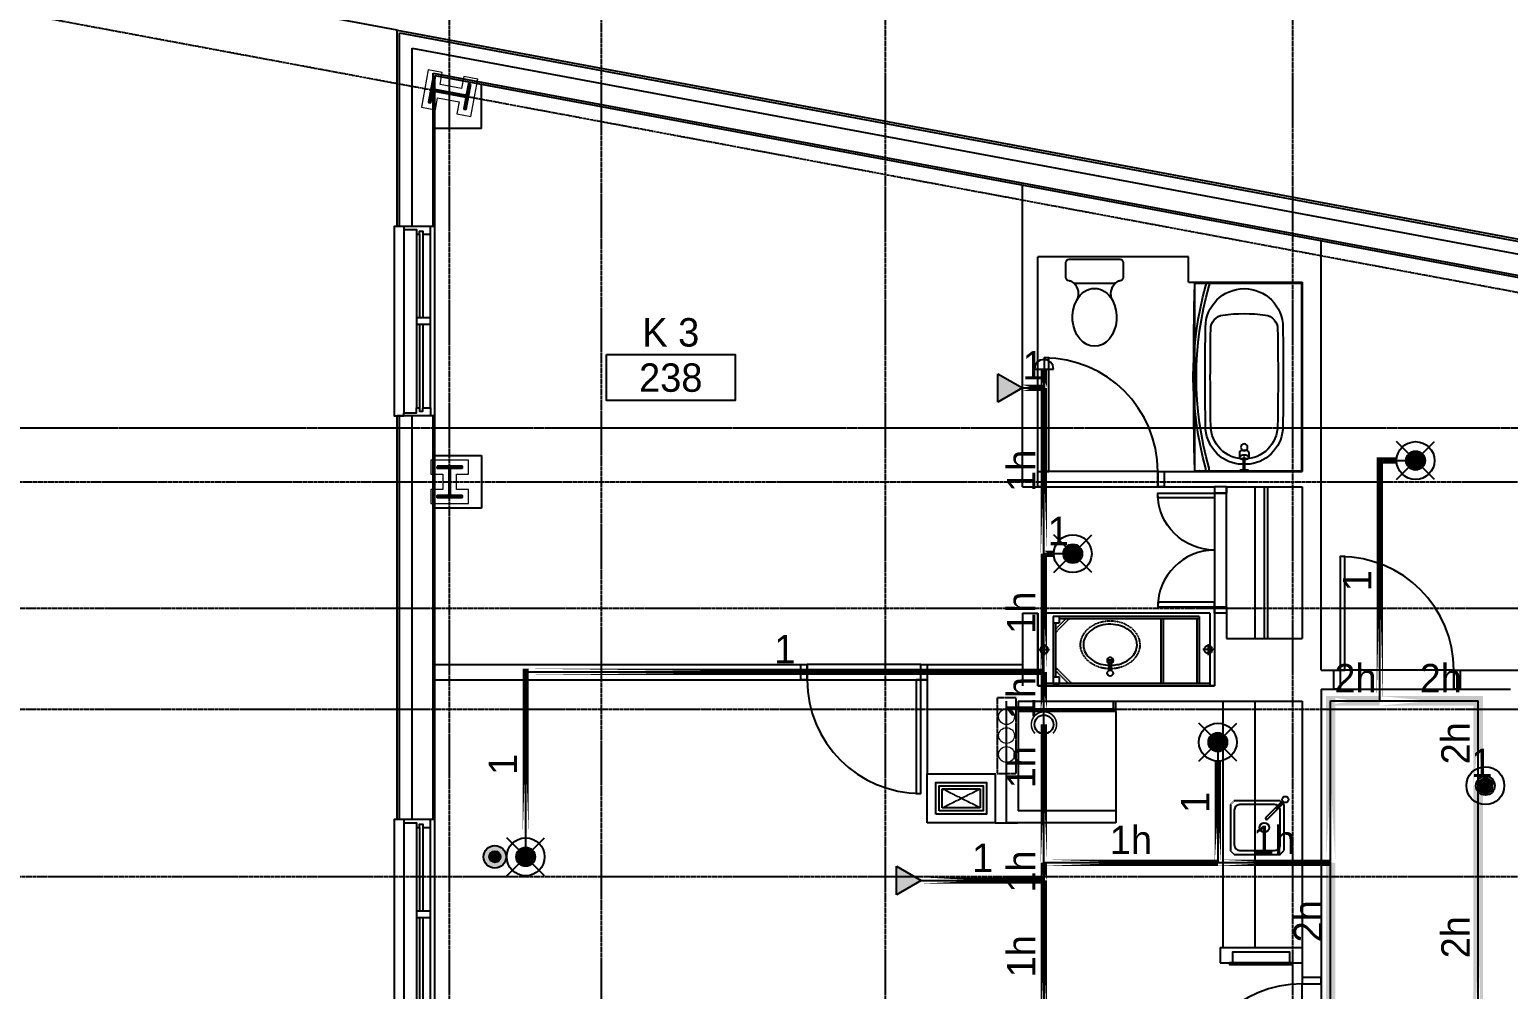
# Model space of a CAD drawing. Header units: inches. Extents: x -6955 to 13123, y -1334 to 3701.
# Drawn here: x 2828.6 to 3296.9, y 2011.8 to 2315.8 of the extents above; entities that cross this region are included whole.
import ezdxf
from ezdxf.enums import TextEntityAlignment as Align

# ---------------------------------------------------------------- set-up
doc = ezdxf.new("R2010")
doc.units = ezdxf.units.IN
doc.header["$MEASUREMENT"] = 0
for name, pattern in [('CENTER2', [1.125, 0.75, -0.125, 0.125, -0.125]), ('DASHDOT2', [0.5, 0.25, -0.125, 0, -0.125]), ('HIDDEN2', [0.1875, 0.125, -0.0625])]:
    doc.linetypes.add(name, pattern=pattern)
for name, color, linetype, lineweight in [('A-Detl-Hatch', 1, 'Continuous', 18), ('A-Detl-Wide', 2, 'Continuous', 35), ('S-Detl-Hatch', 1, 'Continuous', 18)]:
    doc.layers.add(name, color=color, linetype=linetype, lineweight=lineweight)
for name, color, linetype in [('A-Door', 7, 'Continuous'), ('A-Door-Head', 8, 'Continuous'), ('A-Eqpm', 4, 'Continuous'), ('A-Flor-Case', 6, 'Continuous'), ('A-Flor-Case-Hidden', 8, 'HIDDEN2'), ('A-Flor-Outline', 4, 'Continuous'), ('A-Flor-Ovhd', 1, 'HIDDEN2'), ('A-Flor-Pfix', 7, 'Continuous'), ('A-Flor-Spcl', 5, 'Continuous'), ('A-Flor-Wall Mtd Fixture', 7, 'Continuous'), ('A-Glaz', 7, 'Continuous'), ('A-Glaz-Sill', 8, 'Continuous'), ('A-Grid(SmallScale)', 11, 'CENTER2'), ('A-HVAC', 6, 'HIDDEN2'), ('A-Roof-Below', 1, 'Continuous'), ('A-Tag-Rm(Scale)', 7, 'Continuous'), ('A-Wall-Full', 7, 'Continuous'), ('A-Wall-Hatch', 15, 'Continuous'), ('F-SPRK-HEAD-N', 2, 'Continuous'), ('F-SPRK-HEAD-N @ 1 (1)', 2, 'Continuous'), ('F-SPRK-HEAD-N @ 1 (2)', 2, 'Continuous'), ('F-SPRK-HEAD-N @ 48', 2, 'Continuous'), ('F-SPRK-HEAD-N @ 96', 2, 'Continuous'), ('headdn', 7, 'Continuous'), ('PIPEBL', 4, 'Continuous'), ('pipemn', 6, 'Continuous'), ('PIPESPC', 7, 'Continuous'), ('spk-cap', 7, 'Continuous'), ('spk-piperise', 7, 'Continuous'), ('TIDYPIPE', 7, 'Continuous')]:
    doc.layers.add(name, color=color, linetype=linetype)
doc.layers.add('G-Anno-Nplt', color=140, linetype='Continuous', lineweight=18, plot=False)
doc.layers.add('Zoning Envelope', color=7, linetype='DASHDOT2', true_color=0xaa0061)
doc.styles.add('PIPE', font='PIPE.SHX')

# ---------------------------------------------------------------- blocks, each defined once
blk = doc.blocks.new('EXTERIOR WINDOW 3')
at = {"layer": 'A-Glaz'}
for p, q in [((5693, -8445.75), (5693, -8419.25)), ((5694, -8445.75), (5694, -8419.25)), ((5695, -8474.25), (5695, -8419.25)), ((5693, -8474.25), (5693, -8447.75)), ((5694, -8474.25), (5694, -8447.75))]:
    blk.add_line(p, q, dxfattribs=at)
for points in [[(5693, -8419.25), (5690.5, -8419.25), (5690.5, -8416.75), (5699, -8416.75), (5699, -8417.75), (5695, -8417.75), (5695, -8419.25), (5694, -8419.25), (5694, -8418.25), (5693, -8418.25), (5693, -8419.25)], [(5693, -8474.25), (5690.5, -8474.25), (5690.5, -8476.75), (5699, -8476.75), (5699, -8475.75), (5695, -8475.75), (5695, -8474.25), (5694, -8474.25), (5694, -8475.25), (5693, -8475.25), (5693, -8474.25)]]:
    blk.add_lwpolyline(points, dxfattribs=at)
blk.add_lwpolyline([(5690.5, -8445.75), (5690.5, -8447.75), (5695, -8447.75), (5695, -8445.75)], close=True, dxfattribs=at)
at = {"layer": 'A-Glaz-Sill'}
for p, q in [((5689.12, -8416.75), (5689.12, -8476.75)), ((5690.5, -8419.25), (5690.5, -8474.25)), ((5699, -8475.75), (5699, -8417.75))]:
    blk.add_line(p, q, dxfattribs=at)
blk.add_lwpolyline([(5699, -8476.75), (5702, -8476.75), (5702, -8416.75), (5699, -8416.75)], dxfattribs=at)
blk = doc.blocks.new('*U22')
at = {"layer": 'A-Detl-Hatch'}
h = blk.add_hatch(dxfattribs=at)
h.set_pattern_fill('ANSI32', color=256, scale=6, style=0)
h.set_pattern_definition([(45, (0, -5.97), (-1.591, 1.591), []), (45, (1.0607, -5.97), (-1.591, 1.591), [])])
edge = h.paths.add_edge_path()
edge.add_line((4.0025, -11.94), (4.0025, -11.425))
edge.add_line((4.0025, -11.425), (0.7475, -11.425))
edge.add_arc((0.7475, -10.825), 0.6, 180, 270, ccw=False)
edge.add_line((0.1475, -10.825), (0.1475, -1.115))
edge.add_arc((0.7475, -1.115), 0.6, 90, 180, ccw=False)
edge.add_line((0.7475, -0.515), (4.0025, -0.515))
edge.add_line((4.0025, -0.515), (4.0025, 0))
edge.add_line((4.0025, 0), (-4.0025, 0))
edge.add_line((-4.0025, 0), (-4.0025, -0.515))
edge.add_line((-4.0025, -0.515), (-0.7475, -0.515))
edge.add_arc((-0.7475, -1.115), 0.6, 0, 90, ccw=False)
edge.add_line((-0.1475, -1.115), (-0.1475, -10.825))
edge.add_arc((-0.7475, -10.825), 0.6, -90, 0, ccw=False)
edge.add_line((-0.7475, -11.425), (-4.0025, -11.425))
edge.add_line((-4.0025, -11.425), (-4.0025, -11.94))
edge.add_line((-4.0025, -11.94), (4.0025, -11.94))
at = {"color": 0, "linetype": 'ByBlock'}
blk.add_lwpolyline([(4.0025, -11.94), (4.0025, -11.425), (0.7475, -11.425, -0.41421356), (0.1475, -10.825), (0.1475, -1.115, -0.41421356), (0.7475, -0.515), (4.0025, -0.515), (4.0025, 0), (-4.0025, 0), (-4.0025, -0.515), (-0.7475, -0.515, -0.41421356), (-0.1475, -1.115), (-0.1475, -10.825, -0.41421356), (-0.7475, -11.425), (-4.0025, -11.425), (-4.0025, -11.94)], format="xyb", close=True, dxfattribs=at)
blk = doc.blocks.new('W12X40')
at = {"layer": 'S-Detl-Hatch'}
blk.add_lwpolyline([(14080.89, -7310.28), (14080.89, -7305.76), (14077.04, -7305.76), (14077.04, -7298.85), (14080.89, -7298.85), (14080.89, -7294.34), (14068.89, -7294.34), (14068.89, -7298.85), (14072.74, -7298.85), (14072.74, -7305.76), (14068.89, -7305.76), (14068.89, -7310.28)], close=True, dxfattribs=at)
at = {"layer": 'A-Detl-Wide'}
blk.add_blockref('*U22', (14074.89, -7296.34), dxfattribs=at)
blk = doc.blocks.new('*U18')
at = {"layer": 'A-Detl-Hatch'}
h = blk.add_hatch(dxfattribs=at)
h.set_pattern_fill('ANSI32', color=256, scale=6, style=0)
h.set_pattern_definition([(45, (0, -4.865), (-1.591, 1.591), []), (45, (1.0607, -4.865), (-1.591, 1.591), [])])
edge = h.paths.add_edge_path()
edge.add_line((3.98, -9.73), (3.98, -9.295))
edge.add_line((3.98, -9.295), (0.645, -9.295))
edge.add_arc((0.645, -8.795), 0.5, 180, 270, ccw=False)
edge.add_line((0.145, -8.795), (0.145, -0.935))
edge.add_arc((0.645, -0.935), 0.5, 90, 180, ccw=False)
edge.add_line((0.645, -0.435), (3.98, -0.435))
edge.add_line((3.98, -0.435), (3.98, 0))
edge.add_line((3.98, 0), (-3.98, 0))
edge.add_line((-3.98, 0), (-3.98, -0.435))
edge.add_line((-3.98, -0.435), (-0.645, -0.435))
edge.add_arc((-0.645, -0.935), 0.5, 0, 90, ccw=False)
edge.add_line((-0.145, -0.935), (-0.145, -8.795))
edge.add_arc((-0.645, -8.795), 0.5, -90, 0, ccw=False)
edge.add_line((-0.645, -9.295), (-3.98, -9.295))
edge.add_line((-3.98, -9.295), (-3.98, -9.73))
edge.add_line((-3.98, -9.73), (3.98, -9.73))
at = {"color": 0, "linetype": 'ByBlock'}
blk.add_lwpolyline([(3.98, -9.73), (3.98, -9.295), (0.645, -9.295, -0.4142136), (0.145, -8.795), (0.145, -0.935, -0.4142136), (0.645, -0.435), (3.98, -0.435), (3.98, 0), (-3.98, 0), (-3.98, -0.435), (-0.645, -0.435, -0.4142136), (-0.145, -0.935), (-0.145, -8.795, -0.4142136), (-0.645, -9.295), (-3.98, -9.295), (-3.98, -9.73)], format="xyb", close=True, dxfattribs=at)
blk = doc.blocks.new('W10X33')
at = {"layer": 'S-Detl-Hatch'}
blk.add_lwpolyline([(13773.78, -7310.28), (13773.78, -7305.84), (13769.95, -7305.84), (13769.95, -7300.98), (13773.78, -7300.98), (13773.78, -7296.55), (13761.82, -7296.55), (13761.82, -7300.98), (13765.66, -7300.98), (13765.66, -7305.84), (13761.82, -7305.84), (13761.82, -7310.28)], close=True, dxfattribs=at)
at = {"layer": 'A-Detl-Wide'}
blk.add_blockref('*U18', (13767.8, -7298.55), dxfattribs=at)
blk = doc.blocks.new('36in door')
blk.add_lwpolyline([(-1.5, -36), (0, -36), (0, 0), (-1.5, 0)], close=True)
blk.add_arc((0, 0), 36, 180, 270)
blk = doc.blocks.new('Single 12x6 HVAC Shaft')
at = {"layer": 'A-Flor-Outline'}
blk.add_lwpolyline([(3.75, 17.75), (11.75, 17.75), (11.75, 3.75), (3.75, 3.75)], close=True, dxfattribs=at)
at = {"layer": 'A-HVAC'}
for p, q in [((4.75, 16.75), (10.75, 4.75)), ((4.75, 4.75), (10.75, 16.75))]:
    blk.add_line(p, q, dxfattribs=at)
blk.add_lwpolyline([(4.75, 16.75), (10.75, 16.75), (10.75, 4.75), (4.75, 4.75)], close=True, dxfattribs=at)
at = {"layer": 'A-Wall-Full'}
for points in [[(0, 21.5), (15.5, 21.5), (15.5, 0), (0, 0)], [(2.75, 18.75), (12.75, 18.75), (12.75, 2.75), (2.75, 2.75)]]:
    blk.add_lwpolyline(points, close=True, dxfattribs=at)
blk = doc.blocks.new('Plumbing Chase')
at = {"layer": 'A-Flor-Outline', "linetype": 'HIDDEN2', "ltscale": 0.5}
blk.add_lwpolyline([(0.625, 0), (6.625, 0), (6.625, 24), (0.625, 24)], close=True, dxfattribs=at)
at = {"layer": 'G-Anno-Nplt'}
for centre in [(3.625, 18), (3.625, 12), (3.625, 6)]:
    blk.add_circle(centre, 2.5, dxfattribs=at)
blk = doc.blocks.new('Rm Tag')
blk.add_lwpolyline([(-0.2124, 0.0759), (0.2124, 0.0759), (0.2124, -0.0759), (-0.2124, -0.0759)], close=True)
for p in [(0, 0.2858), (0, 0.1493), (0, 0)]:
    blk.add_attdef('XXX', text='', height=0.0938).set_placement(p, align=Align.MIDDLE_CENTER)
blk = doc.blocks.new('*U84')
at = {"lineweight": 0}
h = blk.add_hatch(color=7, dxfattribs=at)
h.dxf.hatch_style = 1
edge = h.paths.add_edge_path()
edge.add_arc((0, 0), 0.0371, 0, 360)
blk.add_circle((0, 0), 0.0371)
blk = doc.blocks.new('*U306')
at = {"layer": 'F-SPRK-HEAD-N @ 1 (1)'}
blk.add_blockref('*U84', (2975.93, 2053.79), dxfattribs=at)
at = {"layer": 'F-SPRK-HEAD-N @ 1 (2)'}
blk.add_blockref('*U84', (2975.93, 2053.79), dxfattribs=at)
at = {"layer": 'F-SPRK-HEAD-N @ 48', "xscale": 48, "yscale": 48, "zscale": 48}
blk.add_blockref('*U84', (2975.93, 2053.79), dxfattribs=at)
at = {"layer": 'F-SPRK-HEAD-N @ 96', "xscale": 96, "yscale": 96, "zscale": 96}
blk.add_blockref('*U84', (2975.93, 2053.79), dxfattribs=at)
blk = doc.blocks.new('shower head')
for p, q in [((0.5, 0.25), (4.48, 0.25)), ((6.04, 1.5), (4.5, 1.5)), ((0.5, -0.25), (4.48, -0.25)), ((6.02, -1.5), (4.49, -1.5))]:
    blk.add_line(p, q)
blk.add_lwpolyline([(0, -1.12), (0.5, -1.12), (0.5, 1.12), (0, 1.12)], close=True)
at = {"extrusion": (0, 0, -1)}
for centre, start_param, end_param in [((4.5, 0), 4.878708, 10.826996), ((6.02, 0), 6.265998, 9.430839)]:
    blk.add_ellipse(centre, major_axis=(0, 1.5), ratio=0.483735, start_param=start_param, end_param=end_param, dxfattribs=at)
blk.add_open_spline([(4.48, 0.25), (4.49, 0.2), (4.49, 0.16), (4.49, 0.11), (4.5, 0.04), (4.5, -0.04), (4.49, -0.11), (4.49, -0.16), (4.49, -0.21), (4.48, -0.25)], degree=3, knots=[7.6339989, 7.6339989, 7.6339989, 7.6339989, 7.7552894, 7.7552894, 7.7552894, 7.9540134, 7.9540134, 7.9540134, 8.074038, 8.074038, 8.074038, 8.074038])
blk = doc.blocks.new('shower curtain rod')
for p, q in [((-59.75, 0), (-60, 0)), ((-59.75, -2.5), (-59.75, 0)), ((-0.25, 0), (0, 0)), ((-0.25, -2.5), (-0.25, 0)), ((-59.75, -2.5), (-60, -2.5)), ((-59.75, -0.75), (-58.86, -0.75)), ((-59.75, -1.75), (-59, -1.75)), ((-0.25, -0.75), (-1.14, -0.75)), ((-0.25, -1.75), (-1, -1.75)), ((-0.25, -2.5), (0, -2.5))]:
    blk.add_line(p, q)
for centre, radius, start, end in [((-30, 101.37), 107.12, 254.2934, 285.7066), ((-30, 101.34), 106.09, 254.2167, 285.7833)]:
    blk.add_arc(centre, radius, start, end)
blk = doc.blocks.new('tub plan')
for p, q in [((0.12, -32.25), (0.12, -0.31)), ((59.44, -0.12), (0.31, -0.12)), ((59.63, -32.25), (59.63, -0.31)), ((2.25, -16.5), (2.25, -20)), ((0.19, -33.86), (0.19, -32.36)), ((59.56, -33.86), (59.56, -32.36)), ((-0.07, -33.87), (59.81, -33.87))]:
    blk.add_line(p, q)
blk.add_circle((7.62, -18.25), 1.09)
for centre, radius, start, end in [((0.31, -0.31), 0.188, 90, 180), ((59.44, -0.31), 0.188, 0, 90), ((14.37, -18.25), 12.25, 90, 171.7868), ((14.5, -18.25), 10.59, 90, 180), ((30, -982.48), 976.6, 89.08325, 90.91675), ((29.77, -940.73), 933.2, 89.06218, 90.93782), ((45.05, -12.16), 4.5, 8.0478, 90), ((45.62, -18.25), 12.25, 270, 90), ((1.97, -18.25), 48, 351.9522, 8.0478), ((14.5, -18.25), 10.59, 180, 270), ((14.37, -18.25), 12.25, 188.2132, 270), ((45.05, -24.34), 4.5, 270, 351.9522), ((0.25, -32.25), 0.13, 180, 241.143), ((30, 945.98), 976.6, 269.08325, 270.91675), ((29.77, 904.23), 933.2, 269.06218, 270.93782), ((59.5, -32.25), 0.13, 298.857, 0), ((0.25, -33.69), 0.13, 246.6399, 270), ((29.87, 1136.13), 1170.38, 268.54955, 271.45045), ((59.81, -33.81), 0.06, 270, 0)]:
    blk.add_arc(centre, radius, start, end)
at = {"layer": 'A-Flor-Pfix'}
blk.add_blockref('shower head', (-0.07, -18.25), dxfattribs=at)
at = {"layer": 'A-Flor-Spcl'}
blk.add_blockref('shower curtain rod', (59.87, -28.62), dxfattribs=at)
blk = doc.blocks.new('Toiliet American Std Cadet Pro')
for p, q in [((0, 8.06), (0, -8.06)), ((5.84, 9.06), (1, 9.06)), ((6.84, 7.9), (6.84, 8.06)), ((7.53, 6.52), (7, 7.36)), ((7.69, -5.98), (7.69, 5.98)), ((1, -9.06), (5.84, -9.06)), ((6.84, -8.06), (6.84, -7.9)), ((7, -7.36), (7.53, -6.52))]:
    blk.add_line(p, q)
for centre, radius, start, end in [((1, 8.06), 1, 90, 180), ((5.84, 8.06), 1, 0, 90), ((7.84, 7.9), 1, 180, 212.4157), ((6.69, 5.98), 1, 0, 32.4157), ((10.89, 10.1), 4.91, 226.8784, 295.5831), ((1, -8.06), 1, 180, 270), ((5.84, -8.06), 1, 270, 0), ((7.84, -7.9), 1, 147.5844, 180), ((10.89, -10.1), 4.91, 64.417, 133.1217), ((6.69, -5.98), 1, 327.5844, 0)]:
    blk.add_arc(centre, radius, start, end)
for start_param, end_param in [(2.197169, 4.086017), (4.086017, 8.480354)]:
    blk.add_ellipse((18.39, 0), major_axis=(9.17, 0), ratio=0.762999, start_param=start_param, end_param=end_param)
blk = doc.blocks.new('sink1915rear')
for p, q in [((-0.37, -1.9), (-0.37, -5.29)), ((-0.12, -1.97), (-0.12, -4.54)), ((0.13, -4.54), (-0.12, -4.54)), ((0.13, -1.97), (0.13, -4.54)), ((0.38, -1.9), (0.38, -5.29)), ((0.38, -5.29), (-0.37, -5.29))]:
    blk.add_line(p, q)
blk.add_circle((0, -1.04), 0.938)
for start, end in [(112.0243, 67.9757), (138.5829, 221.4171), (318.587, 41.413), (264.1135, 275.8865)]:
    blk.add_arc((0, -5.04), 1, start, end)
blk.add_open_spline([(-0.75, -3.54), (-1.37, -3.58), (-1.99, -3.68), (-3.59, -4.07), (-4.53, -4.46), (-6.15, -5.47), (-6.84, -6.09), (-7.86, -7.44), (-8.21, -8.17), (-8.46, -9.28), (-8.5, -9.65), (-8.5, -10.01), (-8.5, -10.59), (-8.4, -11.17), (-7.93, -12.47), (-7.49, -13.18), (-6.28, -14.46), (-5.51, -15.02), (-3.75, -15.9), (-2.76, -16.21), (-0.69, -16.54), (0.38, -16.56), (2.47, -16.29), (3.47, -16), (5.27, -15.17), (6.07, -14.63), (7.34, -13.38), (7.81, -12.68), (8.41, -11.21), (8.54, -10.45), (8.44, -8.94), (8.22, -8.19), (7.42, -6.76), (6.85, -6.1), (5.41, -4.95), (4.55, -4.47), (2.7, -3.81), (1.74, -3.61), (0.75, -3.54)], degree=3, knots=[4.798605, 4.798605, 4.798605, 4.798605, 5.014176, 5.014176, 5.378501, 5.378501, 5.742827, 5.742827, 6.107152, 6.107152, 6.283185, 6.283185, 6.283185, 6.561131, 6.561131, 6.925457, 6.925457, 7.289782, 7.289782, 7.654107, 7.654107, 8.018433, 8.018433, 8.382758, 8.382758, 8.747084, 8.747084, 9.111409, 9.111409, 9.475734, 9.475734, 9.84006, 9.84006, 10.204385, 10.204385, 10.56871, 10.56871, 10.909356, 10.909356, 10.909356, 10.909356])
at = {"layer": 'A-Flor-Case-Hidden', "linetype": 'HIDDEN2', "ltscale": 0.25}
blk.add_ellipse((0, -10.01), major_axis=(-9.5, 0), ratio=0.789474, start_param=4.791408, end_param=10.916548, dxfattribs=at)
blk = doc.blocks.new('wall sconce')
for p, q in [((0, 0), (3.75, 0)), ((2, -1.75), (2, 1.75))]:
    blk.add_line(p, q)
blk.add_circle((2, 0), 1.25)
blk = doc.blocks.new('41in Std Vanity')
at = {"layer": 'A-Flor-Case'}
for p, q in [((23, 54.5), (0, 54.5)), ((0.75, 1.5), (0.75, 54.5)), ((23, 1.5), (23, 54.5)), ((23, 1.5), (0, 1.5))]:
    blk.add_line(p, q, dxfattribs=at)
at = {"layer": 'A-Flor-Case-Hidden'}
for p, q in [((22, 51.12), (0.75, 51.12)), ((4.83, 50.38), (0.75, 46.3)), ((5.89, 50.38), (0.75, 45.24)), ((20, 50.38), (2.75, 50.38)), ((16.86, 50.38), (21.25, 45.99)), ((17.92, 50.38), (21.25, 47.05)), ((21.25, 4.88), (21.25, 49.12)), ((22, 4.88), (22, 51.12)), ((21.25, 17), (0.75, 17)), ((21.25, 16.25), (0.75, 16.25)), ((21.25, 5.62), (0.75, 5.62)), ((22, 4.88), (0.75, 4.88))]:
    blk.add_line(p, q, dxfattribs=at)
for points in [[(0.75, 49.12), (2.75, 49.12), (2.75, 51.12), (0.75, 51.12)], [(20, 49.12), (22, 49.12), (22, 51.12), (20, 51.12)]]:
    blk.add_lwpolyline(points, close=True, dxfattribs=at)
at = {"layer": 'A-Wall-Full'}
for p, q in [((0, 0), (0, 56)), ((0, 56), (23, 56)), ((23, 0), (0, 0))]:
    blk.add_line(p, q, dxfattribs=at)
at = {"layer": 'A-Flor-Pfix', "rotation": 90}
blk.add_blockref('sink1915rear', (2.99, 33.06), dxfattribs=at)
at = {"layer": 'A-Flor-Wall Mtd Fixture', "xscale": -1, "rotation": 90}
blk.add_blockref('wall sconce', (11.5, 56), dxfattribs=at)
at = {"layer": 'A-Flor-Wall Mtd Fixture', "rotation": 90}
blk.add_blockref('wall sconce', (11.5, 0), dxfattribs=at)
blk = doc.blocks.new('18in door')
blk.add_lwpolyline([(0, 0), (1.5, 0), (1.5, 18), (0, 18)], close=True)
blk.add_arc((0, 0), 18, 0, 90)
blk = doc.blocks.new('kitchen faucet')
for p, q in [((0.93, 0.38), (8.38, 0.38)), ((1, 0.12), (4, 0.12)), ((4, -0.12), (4, 0.12)), ((0.93, -0.38), (8.38, -0.38)), ((1, -0.12), (4, -0.12))]:
    blk.add_line(p, q)
blk.add_circle((0, 0), 1)
blk.add_arc((8.38, 0), 0.375, 270, 90)
blk = doc.blocks.new('kitchen sink')
blk.add_lwpolyline([(-14.94, -6.97, 0.143329), (-14, -7.25), (-3, -7.25, 0.414214), (-1.25, -5.5), (-1.25, 5.5, 0.414214), (-3, 7.25), (-14, 7.25, 0.414214), (-15.75, 5.5), (-15.75, -5.5, 0.143329), (-15.47, -6.44, 0.143329)], format="xyb")
blk.add_circle((-10.75, 0), 1.5)
at = {"layer": 'A-Flor-Case-Hidden'}
for p, q in [((-15.75, 8.5), (-17, 7.25)), ((-1.25, 8.5), (0, 7.25)), ((-16.64, -7.61), (-17, -7.25)), ((-15.75, -8.5), (-16.11, -8.14)), ((-1.25, -8.5), (0, -7.25))]:
    blk.add_line(p, q, dxfattribs=at)
for points in [[(-17, 7.25), (-17, -7.25)], [(-1.25, 8.5), (-15.75, 8.5)], [(0, -7.25), (0, 7.25)], [(-15.75, -8.5), (-1.25, -8.5)]]:
    blk.add_lwpolyline(points, dxfattribs=at)
at = {"rotation": 45.00000000000001}
blk.add_blockref('kitchen faucet', (-17.38, -8.88), dxfattribs=at)
blk = doc.blocks.new('dpend2')
for p, q in [((-6, -6), (6, 6)), ((6, -6), (-6, 6))]:
    blk.add_line(p, q)
for radius in [6, 3]:
    blk.add_circle((0, 0), radius)
for points in [[(0, 0), (-3, 0), (-2.08, 2.07)], [(0, 0), (-3, 0), (-2.08, -2.07)], [(0, 0), (0, 3), (-2.12, 2.14)], [(0, 0), (0, -3), (-2.12, -2.14)], [(0, 0), (0, 3), (2.12, 2.14)], [(0, 0), (3, 0), (2.08, 2.07)], [(0, 0), (3, 0), (2.08, -2.07)], [(0, 0), (0, -3), (2.12, -2.14)]]:
    blk.add_solid(points)
blk = doc.blocks.new('side2')
for p, q in [((0, 0), (7.79, 4.5)), ((7.79, -4.5), (0, 0)), ((7.79, 4.5), (7.79, -4.5))]:
    blk.add_line(p, q)
blk.add_solid([(7.79, -4.5), (0, 0), (7.79, 4.5)])
blk = doc.blocks.new('dpend1')
for radius in [6, 3]:
    blk.add_circle((0, 0), radius)
for points in [[(0.01, 2.97), (-2.53, -1.59), (-2.62, 1.36)], [(0.01, 2.97), (-2.49, -1.59), (2.52, -1.59)], [(2.52, -1.59), (0.01, 2.97), (2.6, 1.47)], [(2.52, -1.59), (-2.53, -1.59), (0.01, -2.98)]]:
    blk.add_solid(points)
blk = doc.blocks.new('PIPESPC')
at = {"layer": 'PIPESPC', "style": 'PIPE', "width": 0.9}
blk.add_attdef('SIZE', text='', height=9, dxfattribs=at).set_placement((0, 4.02), align=Align.CENTER)
at = {"layer": 'PIPESPC', "style": 'PIPE', "flags": 1}
blk.add_attdef('SCHED', (25.3, 3.89), '', height=9, dxfattribs=at)
blk = doc.blocks.new('CAP')
blk.add_line((0, 3), (0, -3))
blk.add_arc((0, 0), 3, 270, 90)
blk = doc.blocks.new('rise')
blk.add_circle((0, 0), 3)
blk = doc.blocks.new('TIDYRUN')
at = {"const_width": 0.5}
blk.add_lwpolyline([(-2.83, 2.83, -2.414214), (-2.83, -2.83, -1.737895)], format="xyb", dxfattribs=at)

msp = doc.modelspace()

# ---------------------------------------------------------------- linework, layer by layer
at = {"layer": 'A-Door'}
for points in [[(3149.8397, 2170.9323), (3147.8397, 2170.9323), (3147.8397, 2175.8073), (3149.8397, 2175.8073)], [(3187.8397, 2170.9323), (3185.8397, 2170.9323), (3185.8397, 2175.8073), (3187.8397, 2175.8073)], [(3203.8397, 2168.9323), (3207.5897, 2168.9323), (3207.5897, 2170.9323), (3203.8397, 2170.9323)], [(3203.8397, 2132.9323), (3207.5897, 2132.9323), (3207.5897, 2130.9323), (3203.8397, 2130.9323)], [(3074.8397, 2109.8594), (3072.8397, 2109.8594), (3072.8397, 2114.7344), (3074.8397, 2114.7344)], [(3112.8397, 2109.8594), (3110.8397, 2109.8594), (3110.8397, 2114.7344), (3112.8397, 2114.7344)], [(3243.5897, 2106.8798), (3241.5897, 2106.8798), (3241.5897, 2112.8798), (3243.5897, 2112.8798)], [(3281.5897, 2106.8798), (3279.5897, 2106.8798), (3279.5897, 2112.8798), (3281.5897, 2112.8798)], [(3237.5897, 2013.5773), (3237.5897, 2015.5773), (3231.5897, 2015.5773), (3231.5897, 2013.5773)]]:
    msp.add_lwpolyline(points, close=True, dxfattribs=at)
at = {"layer": 'A-Door-Head'}
for points in [[(3149.8397, 2170.9323), (3185.8397, 2170.9323), (3185.8397, 2175.8073), (3149.8397, 2175.8073)], [(3203.8397, 2132.9323), (3207.5897, 2132.9323), (3207.5897, 2168.9323), (3203.8397, 2168.9323)], [(3074.8397, 2109.8594), (3110.8397, 2109.8594), (3110.8397, 2114.7344), (3074.8397, 2114.7344)], [(3243.5897, 2106.8798), (3279.5897, 2106.8798), (3279.5897, 2112.8798), (3243.5897, 2112.8798)], [(3237.5897, 2013.5773), (3237.5897, 1977.5773), (3231.5897, 1977.5773), (3231.5897, 2013.5773)]]:
    msp.add_lwpolyline(points, close=True, dxfattribs=at)
at = {"layer": 'A-Eqpm'}
for points in [[(3227.5897, 2020.1823), (3209.5897, 2020.1823), (3209.5897, 2023.6823), (3227.5897, 2023.6823)], [(3228.5897, 2020.1823), (3208.5897, 2020.1823), (3208.5897, 2019.6823), (3228.5897, 2019.6823)]]:
    msp.add_lwpolyline(points, close=True, dxfattribs=at)
at = {"layer": 'A-Flor-Case'}
for p, q in [((3171.8397, 2099.8073), (3171.8397, 2103.0573)), ((3172.5897, 2099.8073), (3172.5897, 2103.0573)), ((3206.5897, 2025.0573), (3206.5897, 2103.0573)), ((3171.8397, 2100.5573), (3141.5897, 2100.5573)), ((3172.5897, 2099.8073), (3141.5897, 2099.8073))]:
    msp.add_line(p, q, dxfattribs=at)
at = {"layer": 'A-Flor-Ovhd'}
for p, q in [((3216.5897, 2170.9323), (3216.5897, 2122.9323)), ((3219.5897, 2170.9323), (3219.5897, 2122.9323)), ((3220.5897, 2170.9323), (3220.5897, 2122.9323)), ((3216.5897, 2103.0573), (3216.5897, 2025.3073)), ((3172.5897, 2099.8073), (3172.5897, 2068.1823))]:
    msp.add_line(p, q, dxfattribs=at)
at = {"layer": 'A-Grid(SmallScale)'}
for p, q in [((2961.5897, 1223.6428), (2961.5897, 3132.3201)), ((3009.5897, 3132.3201), (3009.5897, 1223.6428)), ((3099.5897, 1223.6428), (3099.5897, 3132.3201)), ((3228.5897, 1223.6428), (3228.5897, 3132.3201)), ((-6.4103, 2848.8619), (3801.5897, 2139.0799)), ((3801.5897, 2189.5773), (-6.4103, 2189.5773)), ((11.8129, 2172.5773), (3801.5897, 2172.5773)), ((8.4747, 2132.5773), (3801.5897, 2132.5773)), ((8.4747, 2100.5773), (3801.5897, 2100.5773)), ((-6.4103, 2047.5773), (3801.5897, 2047.5773))]:
    msp.add_line(p, q, dxfattribs=at)
at = {"layer": 'A-Roof-Below'}
msp.add_lwpolyline([(2944.9647, 2315.6595), (2544.9647, 2390.2165), (2544.9647, 1983.4523)], dxfattribs=at)
at = {"layer": 'A-Wall-Full'}
for p, q in [((2944.9647, 2253.4523), (2944.9647, 2315.6595)), ((2944.9647, 2315.6595), (3590.2147, 2195.3899)), ((2956.9647, 2253.4523), (2956.9647, 2301.2161)), ((2956.9647, 2301.2161), (3578.2147, 2185.4199)), ((2971.7468, 2284.4715), (2971.7468, 2298.4609)), ((2971.7468, 2284.4715), (2956.9647, 2284.4715)), ((3142.9647, 2243.8073), (3142.9647, 2266.5472)), ((2956.9647, 2253.4523), (2944.9647, 2253.4523)), ((3237.5897, 2112.8798), (3237.5897, 2248.9098)), ((3237.5897, 2112.8798), (3237.5897, 2248.9098)), ((3142.9647, 2170.9323), (3142.9647, 2243.8073)), ((3195.5897, 2243.8073), (3147.8397, 2243.8073)), ((3147.8397, 2175.8073), (3147.8397, 2243.8073)), ((3195.5897, 2235.7473), (3195.5897, 2243.8073)), ((3195.5897, 2235.7473), (3231.5897, 2235.7473)), ((3231.5897, 2235.7473), (3231.5897, 2175.8073)), ((2956.9647, 2193.4523), (2944.9647, 2193.4523)), ((2944.9647, 2065.5773), (2944.9647, 2193.4523)), ((2956.9647, 2065.5773), (2956.9647, 2193.4523)), ((2956.9647, 2180.9423), (2971.7468, 2180.9423)), ((2971.7468, 2180.9423), (2971.7468, 2164.2123)), ((3147.8397, 2175.8073), (3149.8397, 2175.8073)), ((3149.8397, 2175.8073), (3149.8397, 2170.9323)), ((3185.8397, 2175.8073), (3231.5897, 2175.8073)), ((3185.8397, 2175.8073), (3185.8397, 2170.9323)), ((3142.9647, 2170.9323), (3149.8397, 2170.9323)), ((3185.8397, 2170.9323), (3203.8397, 2170.9323)), ((3203.8397, 2170.9323), (3203.8397, 2168.9323)), ((3203.8397, 2168.9323), (3207.5897, 2168.9323)), ((3207.5897, 2170.9323), (3231.5897, 2170.9323)), ((3207.5897, 2170.9323), (3207.5897, 2168.9323)), ((3231.5897, 2170.9323), (3231.5897, 2122.9323)), ((2971.7468, 2164.2123), (2956.9647, 2164.2123)), ((3142.9647, 2130.9323), (3142.9647, 2107.9323)), ((3142.9647, 2130.9323), (3147.8397, 2130.9323)), ((3147.8397, 2130.9323), (3147.8397, 2107.9323)), ((3203.8397, 2132.9323), (3203.8397, 2107.9323)), ((3203.8397, 2132.9323), (3207.5897, 2132.9323)), ((3207.5897, 2132.9323), (3207.5897, 2130.9323)), ((3207.5897, 2132.9323), (3207.5897, 2122.9323)), ((3207.5897, 2122.9323), (3231.5897, 2122.9323)), ((2956.9647, 2114.7344), (3074.8397, 2114.7344)), ((3074.8397, 2109.8594), (3074.8397, 2114.7344)), ((3110.8397, 2109.8594), (3110.8397, 2114.7344)), ((3110.8397, 2114.7344), (3142.9647, 2114.7344)), ((3237.5897, 2112.8798), (3243.5897, 2112.8798)), ((3243.5897, 2112.8798), (3243.5897, 2106.8798)), ((3279.5897, 2112.8798), (3279.5897, 2106.8798)), ((3279.5897, 2112.8798), (3310.6922, 2112.8798)), ((2956.9647, 2109.8594), (3074.8397, 2109.8594)), ((3110.8397, 2109.8594), (3112.8397, 2109.8594)), ((3112.8397, 2109.8594), (3112.8397, 2080.0573)), ((3147.8397, 2107.9323), (3203.8397, 2107.9323)), ((3147.8397, 2107.9323), (3203.8397, 2107.9323)), ((3137.8397, 2103.0573), (3137.8397, 2064.5573)), ((3141.5897, 2103.0573), (3141.5897, 2068.3073)), ((3141.5897, 2103.0573), (3231.5897, 2103.0573)), ((3231.5897, 2103.0573), (3231.5897, 2025.0573)), ((3237.5897, 2106.8798), (3237.5897, 2013.5773)), ((3237.5897, 2106.8798), (3243.5897, 2106.8798)), ((3237.5897, 2106.8798), (3237.5897, 2013.5773)), ((3279.5897, 2106.8798), (3297.5897, 2106.8798)), ((2956.9647, 2065.5773), (2944.9647, 2065.5773)), ((3172.5897, 2068.3073), (3141.5897, 2068.3073)), ((3172.5897, 2068.3073), (3172.5897, 2064.5573)), ((3134.3397, 2064.5573), (3141.5469, 2064.5573)), ((3172.5897, 2064.5573), (3137.8397, 2064.5573)), ((3205.5897, 2025.0573), (3231.5897, 2025.0573)), ((3205.5897, 2025.0573), (3205.5897, 2020.1823)), ((3231.5897, 2026.9844), (3231.5897, 2013.5773)), ((3205.5897, 2020.1823), (3231.5897, 2020.1823)), ((3231.5897, 2013.5773), (3237.5897, 2013.5773))]:
    msp.add_line(p, q, dxfattribs=at)
at = {"layer": 'A-Wall-Hatch'}
for p, q in [((2945.7147, 2253.4523), (2945.7147, 2314.7568)), ((2945.7147, 2314.7568), (3589.4647, 2194.7668)), ((2949.7147, 2253.4523), (2949.7147, 2309.9424)), ((2949.7147, 2309.9424), (3585.4647, 2191.4434)), ((2956.3397, 2253.4523), (2956.3397, 2301.9684)), ((2956.3397, 2301.9684), (3578.8397, 2185.9392)), ((2945.7147, 2065.5773), (2945.7147, 2193.4523)), ((2949.7147, 2065.5773), (2949.7147, 2193.4523)), ((2956.3397, 2065.5773), (2956.3397, 2193.4523))]:
    msp.add_line(p, q, dxfattribs=at)
at = {"layer": 'PIPEBL'}
for p, q in [((3149.8057, 2202.2869), (3149.8057, 2208.2869)), ((3142.9647, 2202.2869), (3149.8057, 2202.2869)), ((3149.8057, 2149.7869), (3149.8057, 2202.2869)), ((3256.153, 2103.1735), (3256.153, 2179.2869)), ((3256.153, 2179.2869), (3267.4774, 2179.2869)), ((3149.8057, 2112.3722), (3149.8057, 2149.7869)), ((3158.9305, 2149.7869), (3149.8057, 2149.7869)), ((2985.6861, 2112.3722), (3149.8057, 2112.3722)), ((2985.6861, 2053.7869), (2985.6861, 2112.3722)), ((3149.8057, 2095.7139), (3149.8057, 2112.3722)), ((3149.8057, 2051.9276), (3149.8057, 2095.7139)), ((3204.8733, 2090.0909), (3204.8733, 2051.9276)), ((3289.5897, 2076.3201), (3287.327, 2076.3201)), ((3149.8057, 2051.9276), (3149.8057, 2046.2869)), ((3204.8733, 2051.9276), (3149.8057, 2051.9276)), ((3240.5897, 2051.9276), (3204.8733, 2051.9276)), ((3110.9305, 2046.2869), (3149.8057, 2046.2869)), ((3149.8057, 2046.2869), (3149.8057, 1998.2869))]:
    msp.add_line(p, q, dxfattribs=at)
at = {"layer": 'pipemn'}
for p, q in [((3240.5897, 2103.1735), (3267.4774, 2103.1735)), ((3240.5897, 2051.9276), (3240.5897, 2103.1735)), ((3267.4774, 2103.1735), (3287.327, 2103.1735)), ((3287.327, 2076.3201), (3287.327, 2103.1735)), ((3287.327, 1980.3201), (3287.327, 2076.3201)), ((3240.5897, 1976.9242), (3240.5897, 2051.9276))]:
    msp.add_line(p, q, dxfattribs=at)
at = {"layer": 'TIDYPIPE', "color": 7}
for points, const_width in [([(3149.8057, 2202.2869), (3149.8057, 2208.2869)], 2), ([(3142.9647, 2202.2869), (3149.8057, 2202.2869)], 2), ([(3149.8057, 2149.7869), (3149.8057, 2202.2869)], 2), ([(3255.153, 2179.2869), (3261.4774, 2179.2869)], 2), ([(3256.153, 2103.1735), (3256.153, 2180.2869)], 2), ([(3149.8057, 2149.7869), (3152.9305, 2149.7869)], 2), ([(3149.8057, 2112.3722), (3149.8057, 2149.7869)], 2), ([(2984.6861, 2112.3722), (3149.8057, 2112.3722)], 2), ([(2985.6861, 2059.7869), (2985.6861, 2113.3722)], 2), ([(3149.8057, 2100.2139), (3149.8057, 2112.3722)], 2), ([(3239.0897, 2103.1735), (3256.153, 2103.1735)], 3), ([(3240.5897, 2051.9276), (3240.5897, 2104.6735)], 3), ([(3256.153, 2103.1735), (3288.827, 2103.1735)], 3), ([(3287.327, 2076.3201), (3287.327, 2104.6735)], 3), ([(3149.8057, 2051.9276), (3149.8057, 2095.7139)], 2), ([(3204.8733, 2051.9276), (3204.8733, 2084.0909)], 2), ([(3287.327, 1980.3201), (3287.327, 2076.3201)], 3), ([(3149.8057, 2046.2869), (3149.8057, 2051.9276)], 2), ([(3149.8057, 2051.9276), (3204.8733, 2051.9276)], 2), ([(3204.8733, 2051.9276), (3240.5897, 2051.9276)], 2), ([(3240.5897, 1975.4242), (3240.5897, 2051.9276)], 3), ([(3110.9305, 2046.2869), (3149.8057, 2046.2869)], 2), ([(3149.8057, 1998.2869), (3149.8057, 2046.2869)], 2)]:
    msp.add_lwpolyline(points, close=True, dxfattribs=dict(at, const_width=const_width))
at = {"layer": 'Zoning Envelope'}
msp.add_lwpolyline([(3801.5897, 2189.5773), (733.5897, 2189.5773, 0.00042607), (600.2387, 2189.4637, 0.00155071), (-6.4103, 2186.6574, 0.00125497)], format="xyb", dxfattribs=at)

# ---------------------------------------------------------------- block references
for name, p, rotation in [('W12X40', (-6796.1148, -10202.8854), 79.44166666666703), ('EXTERIOR WINDOW 3', (8646.089, -6223.2977), 180), ('W10X33', (16729.3905, -5130.8354), 180), ('41in Std Vanity', (3203.8397, 2107.9323), 90), ('Single 12x6 HVAC Shaft', (3134.3397, 2064.5573), 90), ('EXTERIOR WINDOW 3', (8646.089, -6411.1733), 180)]:
    msp.add_blockref(name, p, dxfattribs=dict(rotation=rotation))
msp.add_blockref('Plumbing Chase', (3134.3397, 2080.1835))
at = {"layer": 'A-Door'}
for name, p, rotation in [('36in door', (3149.8397, 2175.8073), 180), ('18in door', (3203.8397, 2132.9323), 90), ('36in door', (3243.5897, 2112.8798), 179.9999999999995)]:
    msp.add_blockref(name, p, dxfattribs=dict(at, rotation=rotation))
at = {"layer": 'A-Door', "extrusion": (0, 0, -1), "zscale": -1, "rotation": 270}
msp.add_blockref('18in door', (-3203.8397, 2168.9323), dxfattribs=at)
at = {"layer": 'A-Door', "extrusion": (0, 0, -1), "xscale": -1, "zscale": -1}
msp.add_blockref('36in door', (-3110.8397, 2109.8594), dxfattribs=at)
at = {"layer": 'A-Door', "extrusion": (0, 0, -1), "xscale": -1, "zscale": -1, "rotation": 90}
msp.add_blockref('36in door', (-3231.5897, 1977.5773), dxfattribs=at)
at = {"layer": 'A-Flor-Pfix', "extrusion": (0, 0, -1)}
for name, p, zscale, rotation in [('Toiliet American Std Cadet Pro', (-3165.8397, 2243.0573), -0.9999999999999999, 270.0000486495078), ('tub plan', (-3231.4629, 2175.8741), -1, 90)]:
    msp.add_blockref(name, p, dxfattribs=dict(at, zscale=zscale, rotation=rotation))
at = {"layer": 'A-Flor-Pfix', "rotation": 180}
msp.add_blockref('kitchen sink', (3208.8397, 2063.0573), dxfattribs=at)
at = {"layer": 'A-Tag-Rm(Scale)'}
ref = msp.add_blockref('Rm Tag', (3031.6274, 2205.5685), dxfattribs=dict(at, xscale=96, yscale=96, zscale=96))
ref.add_attrib('XXX', 'K 3', dxfattribs={"layer": '0', "height": 9}).set_placement((3031.6274, 2219.8994), align=Align.MIDDLE_CENTER)
ref.add_attrib('XXX', '238', dxfattribs={"layer": '0', "height": 9}).set_placement((3031.6274, 2205.5685), align=Align.MIDDLE_CENTER)
at = {"layer": 'F-SPRK-HEAD-N'}
msp.add_blockref('*U306', (0, 0), dxfattribs=at)
at = {"layer": 'headdn', "rotation": 180}
for p in [(3142.9647, 2202.2869), (3110.9305, 2046.2869)]:
    msp.add_blockref('side2', p, dxfattribs=at)
at = {"layer": 'headdn'}
for name, p in [('dpend2', (3267.4774, 2179.2869)), ('dpend2', (3158.9305, 2149.7869)), ('dpend2', (3204.8733, 2090.0909)), ('dpend1', (3289.5897, 2076.3201)), ('dpend2', (2985.6861, 2053.7869))]:
    msp.add_blockref(name, p, dxfattribs=at)
at = {"layer": 'PIPESPC'}
ref = msp.add_blockref('PIPESPC', (3146.3852, 2202.2869), dxfattribs=at)
ref.add_attrib('SIZE', '1', dxfattribs={"color": 0, "height": 9, "style": 'PIPE'}).set_placement((3146.3852, 2202.2869), align=Align.BOTTOM_CENTER)
ref = msp.add_blockref('PIPESPC', (3149.8057, 2176.0369), dxfattribs=dict(at, rotation=90))
ref.add_attrib('SIZE', '1h', dxfattribs={"color": 0, "height": 9, "rotation": 90, "style": 'PIPE'}).set_placement((3149.8057, 2176.0369), align=Align.BOTTOM_CENTER)
ref = msp.add_blockref('PIPESPC', (3154.3681, 2149.7869), dxfattribs=at)
ref.add_attrib('SIZE', '1', dxfattribs={"color": 0, "height": 9, "style": 'PIPE'}).set_placement((3154.3681, 2149.7869), align=Align.BOTTOM_CENTER)
ref = msp.add_blockref('PIPESPC', (3256.153, 2141.2302), dxfattribs=dict(at, rotation=90))
ref.add_attrib('SIZE', '1', dxfattribs={"color": 0, "height": 9, "rotation": 90, "style": 'PIPE'}).set_placement((3256.153, 2141.2302), align=Align.BOTTOM_CENTER)
ref = msp.add_blockref('PIPESPC', (3149.8057, 2131.0796), dxfattribs=dict(at, rotation=90))
ref.add_attrib('SIZE', '1h', dxfattribs={"color": 0, "height": 9, "rotation": 90, "style": 'PIPE'}).set_placement((3149.8057, 2131.0796), align=Align.BOTTOM_CENTER)
ref = msp.add_blockref('PIPESPC', (3067.7459, 2112.3722), dxfattribs=at)
ref.add_attrib('SIZE', '1', dxfattribs={"color": 0, "height": 9, "style": 'PIPE'}).set_placement((3067.7459, 2112.3722), align=Align.BOTTOM_CENTER)
ref = msp.add_blockref('PIPESPC', (3248.4519, 2103.1735), dxfattribs=at)
ref.add_attrib('SIZE', '2h', dxfattribs={"color": 0, "height": 9, "style": 'PIPE'}).set_placement((3248.4519, 2103.1735), align=Align.BOTTOM_CENTER)
ref = msp.add_blockref('PIPESPC', (3275.4519, 2103.1735), dxfattribs=at)
ref.add_attrib('SIZE', '2h', dxfattribs={"color": 0, "height": 9, "style": 'PIPE'}).set_placement((3275.4519, 2103.1735), align=Align.BOTTOM_CENTER)
ref = msp.add_blockref('PIPESPC', (3149.8057, 2104.0431), dxfattribs=dict(at, rotation=90))
ref.add_attrib('SIZE', '1h', dxfattribs={"color": 0, "height": 9, "rotation": 90, "style": 'PIPE'}).set_placement((3149.8057, 2104.0431), align=Align.BOTTOM_CENTER)
ref = msp.add_blockref('PIPESPC', (3287.327, 2089.7468), dxfattribs=dict(at, rotation=90))
ref.add_attrib('SIZE', '2h', dxfattribs={"color": 0, "height": 9, "rotation": 90, "style": 'PIPE'}).set_placement((3287.327, 2089.7468), align=Align.BOTTOM_CENTER)
ref = msp.add_blockref('PIPESPC', (2985.6861, 2083.0796), dxfattribs=dict(at, rotation=90))
ref.add_attrib('SIZE', '1', dxfattribs={"color": 0, "height": 9, "rotation": 90, "style": 'PIPE'}).set_placement((2985.6861, 2083.0796), align=Align.BOTTOM_CENTER)
ref = msp.add_blockref('PIPESPC', (3149.8057, 2082.1499), dxfattribs=dict(at, rotation=90))
ref.add_attrib('SIZE', '1h', dxfattribs={"color": 0, "height": 9, "rotation": 90, "style": 'PIPE'}).set_placement((3149.8057, 2082.1499), align=Align.BOTTOM_CENTER)
ref = msp.add_blockref('PIPESPC', (3288.4584, 2076.3201), dxfattribs=at)
ref.add_attrib('SIZE', '1', dxfattribs={"color": 0, "height": 9, "style": 'PIPE'}).set_placement((3288.4584, 2076.3201), align=Align.BOTTOM_CENTER)
ref = msp.add_blockref('PIPESPC', (3204.8733, 2071.0092), dxfattribs=dict(at, rotation=90))
ref.add_attrib('SIZE', '1', dxfattribs={"color": 0, "height": 9, "rotation": 90, "style": 'PIPE'}).set_placement((3204.8733, 2071.0092), align=Align.BOTTOM_CENTER)
ref = msp.add_blockref('PIPESPC', (3177.3395, 2051.9276), dxfattribs=at)
ref.add_attrib('SIZE', '1h', dxfattribs={"color": 0, "height": 9, "style": 'PIPE'}).set_placement((3177.3395, 2051.9276), align=Align.BOTTOM_CENTER)
ref = msp.add_blockref('PIPESPC', (3222.7315, 2051.9276), dxfattribs=at)
ref.add_attrib('SIZE', '1h', dxfattribs={"color": 0, "height": 9, "style": 'PIPE'}).set_placement((3222.7315, 2051.9276), align=Align.BOTTOM_CENTER)
ref = msp.add_blockref('PIPESPC', (3130.3681, 2046.2869), dxfattribs=at)
ref.add_attrib('SIZE', '1', dxfattribs={"color": 0, "height": 9, "style": 'PIPE'}).set_placement((3130.3681, 2046.2869), align=Align.BOTTOM_CENTER)
ref = msp.add_blockref('PIPESPC', (3149.8057, 2049.1072), dxfattribs=dict(at, rotation=90))
ref.add_attrib('SIZE', '1h', dxfattribs={"color": 0, "height": 9, "rotation": 90, "style": 'PIPE'}).set_placement((3149.8057, 2049.1072), align=Align.BOTTOM_CENTER)
ref = msp.add_blockref('PIPESPC', (3240.5897, 2033.3555), dxfattribs=dict(at, rotation=90))
ref.add_attrib('SIZE', '2h', dxfattribs={"color": 0, "height": 9, "rotation": 90, "style": 'PIPE'}).set_placement((3240.5897, 2033.3555), align=Align.BOTTOM_CENTER)
ref = msp.add_blockref('PIPESPC', (3287.327, 2028.3201), dxfattribs=dict(at, rotation=90))
ref.add_attrib('SIZE', '2h', dxfattribs={"color": 0, "height": 9, "rotation": 90, "style": 'PIPE'}).set_placement((3287.327, 2028.3201), align=Align.BOTTOM_CENTER)
ref = msp.add_blockref('PIPESPC', (3149.8057, 2022.2869), dxfattribs=dict(at, rotation=90))
ref.add_attrib('SIZE', '1h', dxfattribs={"color": 0, "height": 9, "rotation": 90, "style": 'PIPE'}).set_placement((3149.8057, 2022.2869), align=Align.BOTTOM_CENTER)
at = {"layer": 'spk-cap', "rotation": 90.00000000002775}
msp.add_blockref('CAP', (3149.8057, 2208.2869), dxfattribs=at)
at = {"layer": 'spk-piperise', "rotation": 90.00000000002775}
msp.add_blockref('rise', (3149.8057, 2095.7139), dxfattribs=at)
at = {"layer": 'TIDYPIPE', "rotation": 90}
msp.add_blockref('TIDYRUN', (3149.8057, 2095.7139), dxfattribs=at)

doc.saveas('drawing.dxf')
